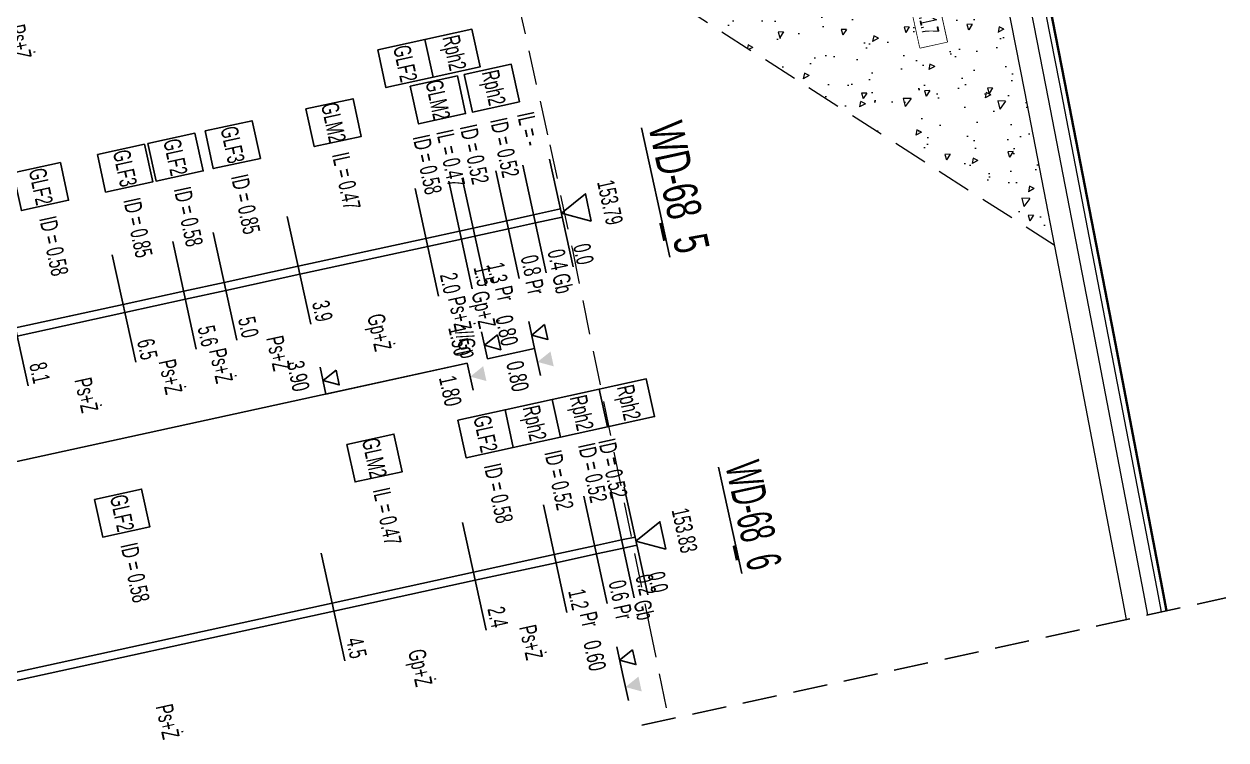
# Model space of a CAD drawing. Header units: metres. Extents: x 8416582 to 8417409, y 5771873 to 5772737.
# Drawn here: x 8416822.82 to 8416840.27, y 5772212.41 to 5772222.81 of the extents above; entities that cross this region are included whole.
import ezdxf
from ezdxf.enums import TextEntityAlignment as Align

# ---------------------------------------------------------------- set-up
doc = ezdxf.new("R2010")
doc.units = ezdxf.units.M
doc.set_wipeout_variables(frame=1)
doc.linetypes.add('DASHED', pattern=[0.75, 0.5, -0.25])
for name, color, linetype in [('0-T', 7, 'Continuous'), ('00FunGeo-L', 7, 'Continuous'), ('00FunGeo-T', 7, 'Continuous'), ('00RysOpi-T', 2, 'Continuous'), ('AII_M_opisy do legendy', 2, 'Continuous')]:
    doc.layers.add(name, color=color, linetype=linetype)
for name, color, linetype, lineweight in [('AII_M_geologia', 1, 'Continuous', 25), ('AII_M_kreskowanie', 8, 'Continuous', 0), ('AII_M_linie przerywane', 9, 'DASHED', 18), ('AII_M_nawierzchnia', 9, 'Continuous', 18), ('AII_M_niweleta', 2, 'Continuous', 35), ('AII_M_opisy rzedne', 1, 'Continuous', 25), ('AII_M_roboty ziemne wykopy', 9, 'DASHED', 18), ('AII_M_teren istniejacy', 94, 'DASHED', 18)]:
    doc.layers.add(name, color=color, linetype=linetype, lineweight=lineweight)
doc.styles.add('CDMSTYLE', font='CDMSIMPL.shx', dxfattribs={"width": 0.7, "bigfont": 'CDMBIGPL.shx'})

# ---------------------------------------------------------------- blocks, each defined once
blk = doc.blocks.new('POZ_ODW_G')
at = {"layer": '0-T', "color": 6, "linetype": 'Continuous', "lineweight": 25, "flags": 128}
blk.add_lwpolyline([(3.24, 4.99), (0, 0), (-3.11, 4.99)], close=True, dxfattribs=at)
blk = doc.blocks.new('00BstOdwiert')
at = {"color": 3, "linetype": 'Continuous', "lineweight": 25, "style": 'CDMSTYLE', "width": 0.85}
blk.add_attdef('NUMER', text='', height=5, dxfattribs=at).set_placement((0, 15), align=Align.CENTER)
at = {"color": 0, "linetype": 'Continuous', "lineweight": 25, "style": 'CDMSTYLE', "width": 0.85, "flags": 1}
for tag, p in [('IDODW', (0, 9.01)), ('JEDRYSODW', (0, 4.53))]:
    blk.add_attdef(tag, text='', height=2.5, dxfattribs=at).set_placement(p, align=Align.CENTER)
blk = doc.blocks.new('ODW_POZ_N')
at = {"layer": '0-T', "color": 0, "linetype": 'Continuous', "lineweight": 25}
blk.add_line((-5, 0), (0, 0), dxfattribs=at)
at = {"layer": '0-T', "color": 6, "linetype": 'Continuous', "lineweight": 25, "flags": 128}
blk.add_lwpolyline([(-3.85, 2.16), (-1.09, 2.16), (-2.5, 0)], close=True, dxfattribs=at)
at = {"layer": '0-T', "color": 0, "linetype": 'Continuous', "lineweight": 25, "style": 'CDMSTYLE', "width": 0.85}
blk.add_attdef('00.0', text='', height=2.5, dxfattribs=at).set_placement((-1.5, -4.62), align=Align.RIGHT)
blk = doc.blocks.new('ODW_POZ_U')
at = {"layer": '0-T', "linetype": 'Continuous'}
blk.add_hatch(color=0, dxfattribs=at).paths.add_polyline_path([(1.15, 2.16), (2.5, 0), (3.91, 2.16)])
at = {"layer": '0-T', "color": 0, "linetype": 'Continuous'}
blk.add_line((0, 0), (5, 0), dxfattribs=at)
at = {"layer": '0-T', "color": 0, "linetype": 'Continuous', "style": 'CDMSTYLE', "width": 0.85}
blk.add_attdef('00.0', (1.5, -4.5), '', height=2.5, dxfattribs=at)
blk = doc.blocks.new('WD-68_5')
at = {"layer": '00FunGeo-L', "color": 6, "linetype": 'Continuous', "lineweight": 25}
for points in [[(1, 0), (-1, 0)], [(0.075, 0), (0.075, -0.4)], [(-0.075, 0), (-0.075, -0.4)], [(-1, -0.4), (1, -0.4)], [(-0.075, -0.4), (-0.075, -0.8)], [(0.075, -0.4), (0.075, -0.8)], [(-1, -0.8), (1, -0.8)], [(-0.075, -0.8), (-0.075, -1.3)], [(0.075, -0.8), (0.075, -1.3)], [(2.3, -1.5), (2.3, -0.8)], [(-1, -1.3), (1, -1.3)], [(-0.075, -1.3), (-0.075, -1.5)], [(0.075, -1.3), (0.075, -1.5)], [(-1, -1.5), (1, -1.5)], [(-0.075, -1.5), (-0.075, -2)], [(0.075, -1.5), (0.075, -2)], [(2.3, -3.9), (2.3, -1.8)], [(2.3, -13.4), (2.3, -1.8)], [(-1, -2), (1, -2)], [(-0.075, -2), (-0.075, -3.9)], [(0.075, -2), (0.075, -3.9)], [(-1, -3.9), (1, -3.9)], [(-0.075, -3.9), (-0.075, -5)], [(0.075, -3.9), (0.075, -5)], [(-1, -5), (1, -5)], [(-0.075, -5), (-0.075, -5.6)], [(0.075, -5), (0.075, -5.6)], [(-1, -5.6), (1, -5.6)], [(-0.075, -5.6), (-0.075, -6.5)], [(0.075, -5.6), (0.075, -6.5)], [(-1, -6.5), (1, -6.5)], [(-0.075, -6.5), (-0.075, -8.1)], [(0.075, -6.5), (0.075, -8.1)], [(-1, -8.1), (1, -8.1)]]:
    blk.add_lwpolyline(points, dxfattribs=at)
for points in [[(-2.835, -0.95), (-2.135, -0.95), (-2.135, -0.25), (-2.835, -0.25)], [(-3.606, -1.4), (-2.906, -1.4), (-2.906, -0.7), (-3.606, -0.7)], [(-2.835, -1.75), (-2.135, -1.75), (-2.135, -1.05), (-2.835, -1.05)], [(-3.606, -2.1), (-2.906, -2.1), (-2.906, -1.4), (-3.606, -1.4)], [(-2.835, -3.3), (-2.135, -3.3), (-2.135, -2.6), (-2.835, -2.6)], [(-2.835, -4.8), (-2.135, -4.8), (-2.135, -4.1), (-2.835, -4.1)], [(-2.835, -5.65), (-2.135, -5.65), (-2.135, -4.95), (-2.835, -4.95)], [(-2.835, -6.4), (-2.135, -6.4), (-2.135, -5.7), (-2.835, -5.7)], [(-2.835, -7.65), (-2.135, -7.65), (-2.135, -6.95), (-2.835, -6.95)]]:
    blk.add_lwpolyline(points, close=True, dxfattribs=at)
at = {"layer": 'AII_M_opisy rzedne', "color": 6, "lineweight": 25}
ref = blk.add_blockref('00BstOdwiert', (0, 0), dxfattribs=dict(at, xscale=0.1, yscale=0.1, zscale=0.1))
ref.add_attrib('NUMER', '%%uWD-68_5', dxfattribs={"layer": '00FunGeo-L', "color": 0, "linetype": 'Continuous', "lineweight": 25, "height": 0.5, "style": 'CDMSTYLE', "width": 0.85}).set_placement((0, 1.5), align=Align.CENTER)
for name, p, xscale, yscale, zscale in [('POZ_ODW_G', (0, 0), 0.08, 0.08, 0.08), ('ODW_POZ_U', (2.3, -0.8), 0.1, 0.1, 0.1)]:
    blk.add_blockref(name, p, dxfattribs=dict(at, xscale=xscale, yscale=yscale, zscale=zscale))
ref = blk.add_blockref('ODW_POZ_N', (2.3, -0.8), dxfattribs=dict(at, xscale=0.1, yscale=0.1, zscale=0.1))
ref.add_attrib('00.0', '0.80', dxfattribs={"layer": '0-T', "color": 0, "linetype": 'Continuous', "height": 0.25, "style": 'CDMSTYLE', "width": 0.85}).set_placement((2.15, -1.262), align=Align.RIGHT)
at = {"layer": 'AII_M_opisy rzedne', "color": 6, "lineweight": 25, "xscale": 0.1, "yscale": 0.1, "zscale": 0.1}
for p, values in [((2.3, -0.8), {'00.0': '0.80'}), ((2.3, -1.8), {'00.0': '1.80'}), ((2.3, -1.8), {'00.0': '1.80'})]:
    blk.add_blockref('ODW_POZ_U', p, dxfattribs=at).add_auto_attribs(values)
at = {"layer": 'AII_M_opisy rzedne', "color": 6, "lineweight": 25}
ref = blk.add_blockref('ODW_POZ_N', (2.3, -1.5), dxfattribs=dict(at, xscale=0.1, yscale=0.1, zscale=0.1))
ref.add_attrib('00.0', '1.50', dxfattribs={"layer": '0-T', "color": 0, "linetype": 'Continuous', "height": 0.25, "style": 'CDMSTYLE', "width": 0.85}).set_placement((2.15, -1.962), align=Align.RIGHT)
ref = blk.add_blockref('ODW_POZ_N', (2.3, -3.9), dxfattribs=dict(at, xscale=0.1, yscale=0.1, zscale=0.1))
ref.add_attrib('00.0', '3.90', dxfattribs={"layer": '0-T', "color": 0, "linetype": 'Continuous', "height": 0.25, "style": 'CDMSTYLE', "width": 0.85}).set_placement((2.15, -4.362), align=Align.RIGHT)
at = {"layer": '00FunGeo-T', "color": 6, "linetype": 'Continuous', "lineweight": 25, "style": 'CDMSTYLE', "width": 0.8}
blk.add_text('153.79', height=0.25, dxfattribs=at).set_placement((0, 0.6), align=Align.CENTER)
for s, p in [('0.0', (1, 0.062)), ('0.4', (1, -0.318)), ('0.8', (1, -0.717)), ('1.3', (1, -1.217)), ('1.5', (1, -1.417)), ('2.0', (1, -1.917)), ('3.9', (1, -3.817)), ('5.0', (1, -4.917)), ('5.6', (1, -5.517)), ('6.5', (1, -6.418)), ('8.1', (1, -8.018))]:
    blk.add_text(s, height=0.25, dxfattribs=at).set_placement(p, align=Align.RIGHT)
for s, p in [('IL = -', (-1.925, -0.2)), ('Gb', (1.075, -0.2)), ('ID = 0.52', (-1.925, -0.6)), ('Pr', (1.075, -0.6)), ('ID = 0.52', (-1.925, -1.05)), ('Pr', (1.075, -1.05)), ('Gp+Ż', (1.075, -1.4)), ('IL = 0.47', (-1.925, -1.4)), ('Ps+Ż//Gp', (1.075, -1.75)), ('ID = 0.58', (-1.925, -1.75)), ('Gp+Ż', (1.075, -2.95)), ('IL = 0.47', (-1.925, -2.95)), ('ID = 0.85', (-1.925, -4.45)), ('Ps+Ż', (1.075, -4.45)), ('ID = 0.58', (-1.925, -5.3)), ('Ps+Ż', (1.075, -5.3)), ('ID = 0.85', (-1.925, -6.05)), ('Ps+Ż', (1.075, -6.05)), ('Ps+Ż', (1.075, -7.3)), ('ID = 0.58', (-1.925, -7.3))]:
    blk.add_text(s, height=0.25, dxfattribs=at).set_placement(p, align=Align.MIDDLE_LEFT)
for s, p in [('Rph2', (-2.485, -0.6)), ('Rph2', (-3.256, -1.05)), ('GLM2', (-2.485, -1.4)), ('GLF2', (-3.256, -1.75)), ('GLM2', (-2.485, -2.95)), ('GLF3', (-2.485, -4.45)), ('GLF2', (-2.485, -5.3)), ('GLF3', (-2.485, -6.05)), ('GLF2', (-2.485, -7.3))]:
    blk.add_text(s, height=0.25, dxfattribs=at).set_placement(p, align=Align.MIDDLE)
blk = doc.blocks.new('OpiNum01')
at = {"layer": 'AII_M_opisy do legendy', "color": 0, "linetype": 'Continuous'}
blk.add_lwpolyline([(-3.5, -2), (3.5, -2), (3.5, 2), (-3.5, 2)], close=True, dxfattribs=at)
at = {"color": 9, "linetype": 'Continuous', "lineweight": 25, "style": 'CDMSTYLE', "width": 0.7, "flags": 1}
for tag, p in [('NAZWAPOL', (-4.1, -6.8)), ('NAZWAANG', (-4.1, -10.48)), ('SPECYF', (-4.1, -14.15)), ('ID', (-4.1, -17.82)), ('BAZA', (-4.1, -21.5)), ('RYSUNEK', (-4.1, -25.17))]:
    blk.add_attdef(tag, p, '', height=2, dxfattribs=at)
at = {"layer": 'AII_M_opisy do legendy', "linetype": 'Continuous', "lineweight": -2, "style": 'CDMSTYLE', "width": 0.5}
blk.add_attdef('NR', text='', height=2.5, dxfattribs=at).set_placement((0, 0), align=Align.MIDDLE)
at = {"color": 0, "linetype": 'Continuous'}
blk.add_wipeout([(-3.5, -2), (3.5, -2), (3.5, 2), (-3.5, 2)], dxfattribs=at).dxf.layer = 'AII_M_opisy do legendy'
blk = doc.blocks.new('WD-68_4')
at = {"layer": 'AII_M_geologia', "color": 0, "linetype": 'Continuous', "style": 'CDMSTYLE', "width": 0.8}
blk.add_text('Ps+Ż', height=0.25, dxfattribs=at).set_placement((1.075, -7.1), align=Align.MIDDLE_LEFT)
blk = doc.blocks.new('WD-68_6')
at = {"layer": 'AII_M_geologia', "color": 0, "linetype": 'Continuous'}
for points in [[(-2.835, -0.05), (-2.135, -0.05), (-2.135, 0.65), (-2.835, 0.65)], [(-2.835, -0.75), (-2.135, -0.75), (-2.135, -0.05), (-2.835, -0.05)], [(-2.835, -1.45), (-2.135, -1.45), (-2.135, -0.75), (-2.835, -0.75)], [(-2.835, -2.15), (-2.135, -2.15), (-2.135, -1.45), (-2.835, -1.45)], [(-2.835, -3.8), (-2.135, -3.8), (-2.135, -3.1), (-2.835, -3.1)], [(-2.835, -7.55), (-2.135, -7.55), (-2.135, -6.85), (-2.835, -6.85)]]:
    blk.add_lwpolyline(points, close=True, dxfattribs=at)
for points in [[(1, 0), (-1, 0)], [(-0.075, 0), (-0.075, -0.2)], [(0.075, 0), (0.075, -0.2)], [(-1, -0.2), (1, -0.2)], [(-0.075, -0.2), (-0.075, -0.6)], [(0.075, -0.2), (0.075, -0.6)], [(-1, -0.6), (1, -0.6)], [(-0.075, -0.6), (-0.075, -1.2)], [(0.075, -0.6), (0.075, -1.2)], [(-1, -1.2), (1, -1.2)], [(-0.075, -1.2), (-0.075, -2.4)], [(0.075, -1.2), (0.075, -2.4)], [(-1, -2.4), (1, -2.4)], [(-0.075, -2.4), (-0.075, -4.5)], [(0.075, -2.4), (0.075, -4.5)], [(-1, -4.5), (1, -4.5)], [(-0.075, -4.5), (-0.075, -9.9)], [(0.075, -4.5), (0.075, -9.9)]]:
    blk.add_lwpolyline(points, dxfattribs=at)
at = {"layer": 'AII_M_geologia', "color": 0}
ref = blk.add_blockref('00BstOdwiert', (0, 0), dxfattribs=dict(at, xscale=0.09999999999999998, yscale=0.09999999999999998, zscale=0.09999999999999998))
ref.add_attrib('NUMER', '%%uWD-68_6', dxfattribs={"layer": '00FunGeo-L', "color": 0, "linetype": 'Continuous', "lineweight": 25, "height": 0.5, "style": 'CDMSTYLE', "width": 0.7}).set_placement((0, 1.5), align=Align.CENTER)
for name, p, xscale, yscale, zscale in [('POZ_ODW_G', (0, 0), 0.07999999999999999, 0.07999999999999999, 0.07999999999999999), ('ODW_POZ_U', (2.3, -0.6), 0.09999999999999998, 0.09999999999999998, 0.09999999999999998)]:
    blk.add_blockref(name, p, dxfattribs=dict(at, xscale=xscale, yscale=yscale, zscale=zscale))
at = {"layer": 'AII_M_geologia', "color": 0, "xscale": 0.09999999999999998, "yscale": 0.09999999999999998, "zscale": 0.09999999999999998}
blk.add_blockref('ODW_POZ_N', (2.3, -0.6), dxfattribs=at).add_auto_attribs({'00.0': '0.60'})
at = {"layer": 'AII_M_geologia', "color": 0, "linetype": 'Continuous', "style": 'CDMSTYLE', "width": 0.8}
blk.add_text('153.83', height=0.25, dxfattribs=at).set_placement((0, 0.6), align=Align.CENTER)
for s, p in [('Rph2', (-2.485, 0.3)), ('Rph2', (-2.485, -0.4)), ('Rph2', (-2.485, -1.1)), ('GLF2', (-2.485, -1.8)), ('GLM2', (-2.485, -3.45)), ('GLF2', (-2.485, -7.2))]:
    blk.add_text(s, height=0.25, dxfattribs=at).set_placement(p, align=Align.MIDDLE)
for s, p in [('0.0', (1, 0.062)), ('0.2', (1, -0.118)), ('0.6', (1, -0.518)), ('1.2', (1, -1.118)), ('2.4', (1, -2.318)), ('4.5', (1, -4.418))]:
    blk.add_text(s, height=0.25, dxfattribs=at).set_placement(p, align=Align.RIGHT)
for s, p in [('ID = 0.52', (-1.925, -0.1)), ('Gb', (1.075, -0.1)), ('ID = 0.52', (-1.925, -0.4)), ('Pr', (1.075, -0.4)), ('ID = 0.52', (-1.925, -0.9)), ('Pr', (1.075, -0.9)), ('ID = 0.58', (-1.925, -1.8)), ('Ps+Ż', (1.075, -1.8)), ('Gp+Ż', (1.075, -3.45)), ('IL = 0.47', (-1.925, -3.45)), ('ID = 0.58', (-1.925, -7.2)), ('Ps+Ż', (1.075, -7.2))]:
    blk.add_text(s, height=0.25, dxfattribs=at).set_placement(p, align=Align.MIDDLE_LEFT)

msp = doc.modelspace()

# ---------------------------------------------------------------- hatches: boundary and pattern name
at = {"layer": 'AII_M_kreskowanie'}
h = msp.add_hatch(dxfattribs=at)
h.set_pattern_fill('AR-CONC', color=256, scale=0.005, angle=-95.00296)
h.set_pattern_definition([(237.3171, (8416668.9861, 5772240.3874), (-0.9136553, -0.0369696), [0.09525, -1.04775]), (182.3171, (8416668.9861, 5772240.3874), (0.296448, -0.9250616), [0.0762, -0.838203]), (287.76856, (8416668.91, 5772240.3843), (-0.6172074, -0.962031), [0.08095, -0.890451]), (233.5013, (8416669.0185, 5772240.1355), (-1.37113, 0.0358754), [0.142875, -1.571625]), (283.9527, (8416668.9042, 5772240.1385), (-1.019792, -1.378236), [0.121425, -1.335678]), (178.5013, (8416669.0185, 5772240.1355), (-1.019792, -1.378236), [0.1143, -1.257299]), (208.3171, (8416668.8844, 5772240.1823), (-0.8170215, 0.4106133), [0.09525, -1.04775]), (153.3171, (8416668.8844, 5772240.1823), (-0.189202, -0.952796), [0.0762, -0.8382]), (258.76856, (8416668.8163, 5772240.2165), (-1.0062235, -0.5421827), [0.08095, -0.8904497]), (224.81711, (8416668.9861, 5772240.3874), (0.03852777, -0.42129914), [0, -0.82804, 0, -0.8509, 0, -0.841375]), (194.8171, (8416668.9861, 5772240.3874), (-0.2675821, -0.5393748), [0, -0.48514, 0, -0.80899, 0, -0.320675]), (154.81711, (8416669.26702, 5772240.42348), (-0.6760801, -0.0579342), [0, -0.3175, 0, -0.9906, 0, -1.31445]), (144.8171, (8416669.393, 5772240.43965), (-0.7184227, -0.2204265), [0, -0.41275, 0, -0.65786, 0, -0.93345])])
h.paths.add_polyline_path([(8416829.4909, 5772228.8659), (8416830.7886, 5772224.084), (8416837.7725, 5772219.6039), (8416837.3417, 5772221.8287), (8416836.6241, 5772225.4952), (8416836.0346, 5772228.4747), (8416836.0996, 5772227.9126), (8416836.4318, 5772225.2078), (8416836.0841, 5772225.1676), (8416835.3465, 5772230.5118), (8416833.7398, 5772230.1608), (8416833.6766, 5772230.147), (8416833.491, 5772230.1065), (8416833.3053, 5772230.066), (8416833.2947, 5772230.1148), (8416833.1091, 5772230.0743), (8416832.9234, 5772230.0337), (8416832.9341, 5772229.9849), (8416832.7485, 5772229.9443), (8416832.5628, 5772229.9038), (8416832.3772, 5772229.8633), (8416832.1916, 5772229.8227), (8416832.006, 5772229.7822), (8416831.8203, 5772229.7416), (8416831.6347, 5772229.7011), (8416831.4491, 5772229.6606), (8416831.2635, 5772229.62), (8416831.0779, 5772229.5795), (8416830.8922, 5772229.5389), (8416830.7066, 5772229.4984), (8416830.521, 5772229.4579), (8416830.3354, 5772229.4173), (8416830.1497, 5772229.3768), (8416829.9641, 5772229.3362), (8416829.7785, 5772229.2957), (8416829.432, 5772229.22)])

# ---------------------------------------------------------------- linework, layer by layer
at = {"layer": 'AII_M_linie przerywane', "linetype": 'DASHED', "lineweight": 25}
msp.add_line((8416831.7892, 5772212.6221), (8416840.2678, 5772214.4739), dxfattribs=at)
at = {"layer": 'AII_M_roboty ziemne wykopy'}
msp.add_lwpolyline([(8416826.8317, 5772235.3523), (8416825.6894, 5772233.5717), (8416826.2655, 5772230.9339), (8416827.2683, 5772226.3421), (8416837.7725, 5772219.6039)], dxfattribs=at)
at = {"layer": 'AII_M_teren istniejacy', "transparency": 33554559}
msp.add_lwpolyline([(8416813.6237, 5772299.218), (8416817.4751, 5772280.6428), (8416819.7461, 5772270.0939), (8416825.597, 5772242.8933), (8416826.7718, 5772237.6256), (8416829.822, 5772223.8858), (8416830.4509, 5772221.0529), (8416830.7792, 5772219.528), (8416831.8906, 5772214.1018), (8416832.1764, 5772212.7067)], dxfattribs=at)

# ---------------------------------------------------------------- block references
at = {"layer": 'AII_M_geologia', "color": 6, "xscale": 0.8, "rotation": 282.3200789319986}
for name, p in [('WD-68_4', (8416829.4576, 5772225.152)), ('WD-68_6', (8416831.7017, 5772215.2988, 153.83))]:
    msp.add_blockref(name, p, dxfattribs=at)
at = {"layer": 'AII_M_geologia', "xscale": 0.8, "rotation": 282.3200789319986}
msp.add_blockref('WD-68_5', (8416830.6199, 5772220.0646), dxfattribs=at)

# ---------------------------------------------------------------- next in the draw order: block references
at = {"layer": '00RysOpi-T', "color": 1, "linetype": 'Continuous', "lineweight": 0, "xscale": 0.1, "yscale": 0.1, "zscale": 0.1, "rotation": 282.3200791227615}
msp.add_blockref('OpiNum01', (8416835.9481, 5772222.8498), dxfattribs=at).add_auto_attribs({'NR': '1.1.7'})

# ---------------------------------------------------------------- next in the draw order: linework, layer by layer
at = {"layer": 'AII_M_nawierzchnia'}
for points in [[(8416835.4895, 5772231.2083), (8416835.899, 5772229.1604), (8416836.6241, 5772225.4952), (8416837.3417, 5772221.8287), (8416838.052, 5772218.1607), (8416838.7549, 5772214.4912), (8416838.8181, 5772214.1573)], [(8416835.8022, 5772231.2766), (8416836.2116, 5772229.2286), (8416836.9367, 5772225.5635), (8416837.6544, 5772221.897), (8416838.3646, 5772218.2289), (8416839.0675, 5772214.5595), (8416839.1308, 5772214.2255)], [(8416835.9976, 5772231.3193), (8416836.407, 5772229.2713), (8416837.1321, 5772225.6062), (8416837.8498, 5772221.9396), (8416838.56, 5772218.2716), (8416839.2629, 5772214.6022), (8416839.3262, 5772214.2682)]]:
    msp.add_lwpolyline(points, dxfattribs=at)
at = {"layer": 'AII_M_niweleta'}
msp.add_lwpolyline([(8416826.3869, 5772276.7955), (8416827.2079, 5772273.1506), (8416828.0216, 5772269.5042), (8416828.8279, 5772265.8561), (8416829.6268, 5772262.2064), (8416830.4184, 5772258.555), (8416831.2026, 5772254.9021), (8416831.9794, 5772251.2476), (8416832.7488, 5772247.5916), (8416833.5109, 5772243.934), (8416834.2656, 5772240.2748), (8416835.0128, 5772236.6142), (8416835.7527, 5772232.952), (8416836.4852, 5772229.2884), (8416837.2103, 5772225.6233), (8416837.9279, 5772221.9567), (8416838.6382, 5772218.2887), (8416839.3411, 5772214.6193), (8416839.4043, 5772214.2853)], dxfattribs=at)

doc.saveas('drawing.dxf')
